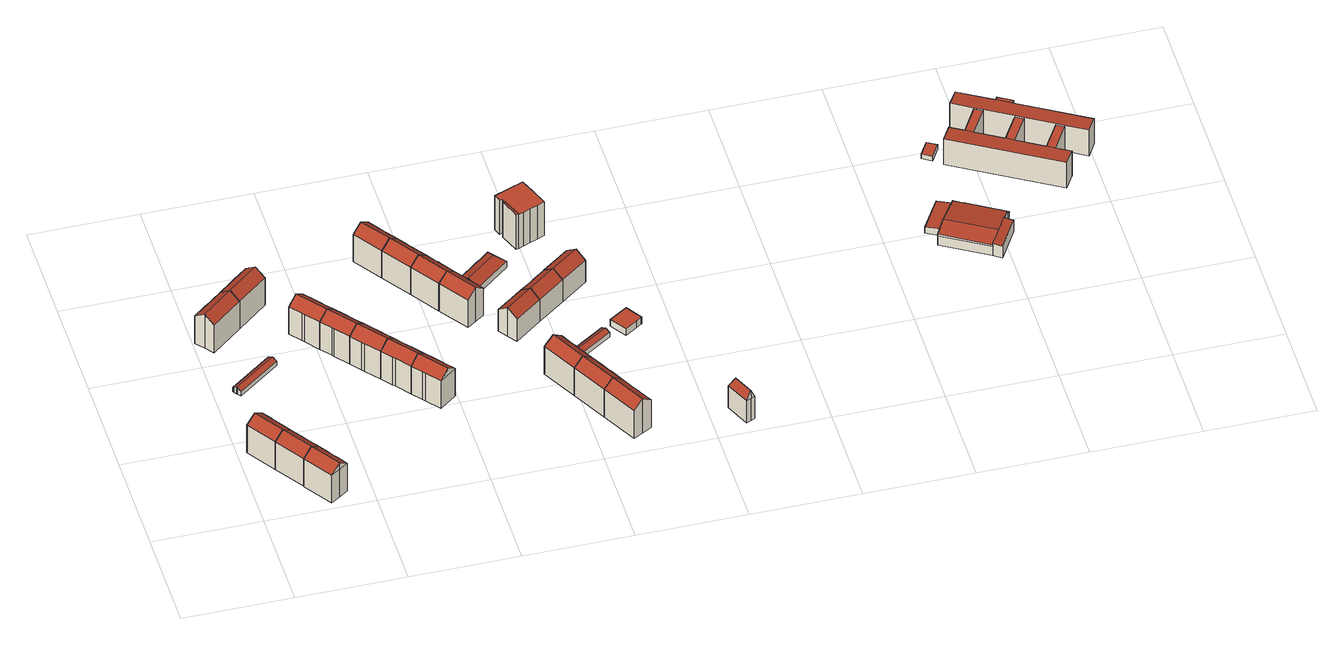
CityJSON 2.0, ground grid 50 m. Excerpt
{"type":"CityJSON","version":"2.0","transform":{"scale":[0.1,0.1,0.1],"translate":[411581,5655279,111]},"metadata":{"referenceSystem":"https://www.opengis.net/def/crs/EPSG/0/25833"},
"CityObjects":{
"building1":{"type":"Building","attributes":{"Dachtyp_tdc":"tdcFreeFormRoof","Gemeindeschluessel":14612000,"Dachneigung":36,"QualitaetDacherkennung":86,"Geometrietyp2DReferenz":"3000","measuredHeight":19.33,"function":"31001_9998","roofType":"5000"},"geometry":[{"type":"Solid","lod":"2","boundaries":[[[[0,1,2,3]],[[1,4,5,2]],[[4,6,7,5]],[[6,8,9,7]],[[8,10,11,9]],[[10,12,13,11]],[[12,14,15,13]],[[14,16,17,15]],[[16,18,19,17]],[[18,0,3,19]],[[18,16,20,21,1,0]],[[20,14,12,10,8,6,4,21]],[[4,1,21]],[[16,14,20]],[[3,2,5,7,9,11,13,15,17,19]]]],"semantics":{"surfaces":[{"type":"WallSurface"},{"type":"RoofSurface"},{"type":"GroundSurface"}],"values":[[0,0,0,0,0,0,0,0,0,0,1,1,0,0,2]]}}]},
"building2":{"type":"Building","attributes":{"Dachtyp_tdc":"tdcFreeFormRoof","Gemeindeschluessel":14612000,"Dachneigung":36.13,"QualitaetDacherkennung":87,"Geometrietyp2DReferenz":"3000","measuredHeight":19.36,"function":"31001_9998","roofType":"5000"},"geometry":[{"type":"Solid","lod":"2","boundaries":[[[[16,14,15,17]],[[14,22,23,15]],[[22,24,25,23]],[[24,26,27,25]],[[26,28,29,27]],[[28,30,31,29]],[[30,32,33,31]],[[32,34,35,33]],[[34,18,19,35]],[[18,16,17,19]],[[34,32,36,20,16,18]],[[30,28,26,24,22,14,20,36]],[[14,16,20]],[[32,30,36]],[[17,15,23,25,27,29,31,33,35,19]]]],"semantics":{"surfaces":[{"type":"WallSurface"},{"type":"RoofSurface"},{"type":"GroundSurface"}],"values":[[0,0,0,0,0,0,0,0,0,0,1,1,0,0,2]]}}]},
"building3":{"type":"Building","attributes":{"Dachtyp_tdc":"tdcFreeFormRoof","Gemeindeschluessel":14612000,"Dachneigung":36.34,"QualitaetDacherkennung":89,"Geometrietyp2DReferenz":"3000","measuredHeight":19.52,"function":"31001_9998","roofType":"5000"},"geometry":[{"type":"Solid","lod":"2","boundaries":[[[[37,38,39,40]],[[38,41,42,39]],[[41,43,44,42]],[[43,45,46,44]],[[45,47,48,46]],[[47,49,50,48]],[[49,51,52,50]],[[51,34,53,52]],[[34,54,55,53]],[[54,37,40,55]],[[51,56,57,36,32,34]],[[57,58,59,60,61,62,30,36]],[[54,32,36,30,37]],[[37,30,62,38]],[[38,62,61,41]],[[41,61,60,43]],[[43,60,59,45]],[[45,59,58,47]],[[47,58,57,56,49]],[[34,32,54]],[[49,56,51]],[[40,39,42,44,46,48,50,52,53,55]]]],"semantics":{"surfaces":[{"type":"WallSurface"},{"type":"RoofSurface"},{"type":"GroundSurface"}],"values":[[0,0,0,0,0,0,0,0,0,0,1,1,0,0,0,0,0,0,0,0,0,2]]}}]},
"building4":{"type":"Building","attributes":{"Dachtyp_tdc":"tdcGableRoof","Gemeindeschluessel":14612000,"Dachneigung":29.78,"QualitaetDacherkennung":57,"Geometrietyp2DReferenz":"3000","measuredHeight":3.6,"function":"31001_2463","roofType":"3100"},"geometry":[{"type":"Solid","lod":"2","boundaries":[[[[63,64,65,66]],[[64,67,68,65]],[[67,69,70,68]],[[69,71,72,70]],[[71,73,74,72]],[[73,75,76,74]],[[75,77,78,76]],[[77,79,80,78]],[[79,63,66,80]],[[75,73,71,69,67,64]],[[64,63,79,77,75]],[[66,65,68,70,72,74,76,78,80]]]],"semantics":{"surfaces":[{"type":"WallSurface"},{"type":"RoofSurface"},{"type":"GroundSurface"}],"values":[[0,0,0,0,0,0,0,0,0,1,1,2]]}}]},
"building5":{"type":"Building","attributes":{"Dachtyp_tdc":"tdcGableRoof","Gemeindeschluessel":14612000,"Dachneigung":36.02,"QualitaetDacherkennung":76,"Geometrietyp2DReferenz":"3000","measuredHeight":19.42,"function":"31001_9998","roofType":"3100"},"geometry":[{"type":"Solid","lod":"2","boundaries":[[[[81,82,83]],[[82,84,85,83]],[[84,86,87,85]],[[86,88,89,87]],[[88,90,91,89]],[[90,92,93,91]],[[92,94,95,93]],[[94,96,97,95]],[[96,98,97]],[[98,99,100,97]],[[99,101,102,100]],[[101,81,83,102]],[[98,96,94,92,90,88,86,84,82,81]],[[81,101,99,98]],[[83,85,87,89,91,93,95,97,100,102]]]],"semantics":{"surfaces":[{"type":"WallSurface"},{"type":"RoofSurface"},{"type":"GroundSurface"}],"values":[[0,0,0,0,0,0,0,0,0,0,0,0,1,1,2]]}}]},
"building6":{"type":"Building","attributes":{"Dachtyp_tdc":"tdcFreeFormRoof","Gemeindeschluessel":14612000,"Dachneigung":35.72,"QualitaetDacherkennung":72,"Geometrietyp2DReferenz":"3000","measuredHeight":19.37,"function":"31001_9998","roofType":"5000"},"geometry":[{"type":"Solid","lod":"2","boundaries":[[[[96,94,103,104]],[[94,105,106,103]],[[105,107,108,106]],[[107,109,110,108]],[[109,111,112,110]],[[111,113,114,112]],[[113,115,116,114]],[[115,99,117,116]],[[99,96,104,117]],[[118,113,111,109,107,105,94,96,98]],[[99,115,118,98]],[[115,113,118]],[[96,99,98]],[[104,103,106,108,110,112,114,116,117]]]],"semantics":{"surfaces":[{"type":"WallSurface"},{"type":"RoofSurface"},{"type":"GroundSurface"}],"values":[[0,0,0,0,0,0,0,0,0,1,1,0,0,2]]}}]},
"building7":{"type":"Building","attributes":{"Dachtyp_tdc":"tdcFreeFormRoof","Gemeindeschluessel":14612000,"Dachneigung":36.18,"QualitaetDacherkennung":69,"Geometrietyp2DReferenz":"3000","measuredHeight":19.44,"function":"31001_9998","roofType":"5000"},"geometry":[{"type":"Solid","lod":"2","boundaries":[[[[119,120,121,122]],[[122,121,123,124]],[[124,123,125,126]],[[126,125,127,128]],[[128,127,129,130,131]],[[132,133,134]],[[131,130,135]],[[136,137,138,139,140,141,142,143,144,145,146,147]],[[148,149,137,136]],[[149,132,138,137]],[[132,134,139,138]],[[134,150,140,139]],[[150,119,141,140]],[[119,122,142,141]],[[122,124,143,142]],[[124,126,144,143]],[[126,128,145,144]],[[128,131,146,145]],[[131,135,147,146]],[[135,148,136,147]],[[148,135,130,129,151,133,132,149]],[[127,125,123,121,120,152,151,129]],[[134,133,151,152,150]],[[150,152,120,119]]]],"semantics":{"surfaces":[{"type":"WallSurface"},{"type":"GroundSurface"},{"type":"RoofSurface"}],"values":[[0,0,0,0,0,0,0,1,0,0,0,0,0,0,0,0,0,0,0,0,2,2,0,0]]}}]},
"building8":{"type":"Building","attributes":{"Dachtyp_tdc":"tdcFreeFormRoof","Gemeindeschluessel":14612000,"Dachneigung":36,"QualitaetDacherkennung":73,"Geometrietyp2DReferenz":"3000","measuredHeight":19.43,"function":"31001_9998","roofType":"5000"},"geometry":[{"type":"Solid","lod":"2","boundaries":[[[[131,128,145,146]],[[128,153,154,145]],[[153,155,156,154]],[[155,157,158,156]],[[157,159,160,158]],[[159,161,162,160]],[[161,163,164,162]],[[163,165,166,164]],[[165,167,168,166]],[[167,169,170,168]],[[169,135,147,170]],[[135,131,146,147]],[[165,171,129,130,135,169,167]],[[159,157,155,153,128,129,171,172]],[[159,172,161]],[[161,172,171,163]],[[131,130,129,128]],[[135,130,131]],[[163,171,165]],[[146,145,154,156,158,160,162,164,166,168,170,147]]]],"semantics":{"surfaces":[{"type":"WallSurface"},{"type":"RoofSurface"},{"type":"GroundSurface"}],"values":[[0,0,0,0,0,0,0,0,0,0,0,0,1,1,0,0,0,0,0,2]]}}]},
"building9":{"type":"Building","attributes":{"Dachtyp_tdc":"tdcGableRoof","Gemeindeschluessel":14612000,"Dachneigung":36.25,"QualitaetDacherkennung":72,"Geometrietyp2DReferenz":"3000","measuredHeight":19.43,"function":"31001_9998","roofType":"3100"},"geometry":[{"type":"Solid","lod":"2","boundaries":[[[[173,174,175,176]],[[174,177,178,175]],[[177,179,180,178]],[[179,181,182,180]],[[181,183,184,182]],[[183,185,186,184]],[[185,187,188,186]],[[187,189,190,188]],[[171,165,191,189,187,185,183]],[[183,181,179,177,174,173,172,171]],[[176,175,178,180,182,184,186,188,190,192,166,164,162]],[[189,191,192,190]],[[191,165,166,192]],[[165,171,164,166]],[[171,172,162,164]],[[172,173,176,162]]]],"semantics":{"surfaces":[{"type":"WallSurface"},{"type":"RoofSurface"},{"type":"GroundSurface"}],"values":[[0,0,0,0,0,0,0,0,1,1,2,0,0,0,0,0]]}}]},
"building10":{"type":"Building","attributes":{"Dachtyp_tdc":"tdcFreeFormRoof","Gemeindeschluessel":14612000,"Dachneigung":36.31,"QualitaetDacherkennung":72,"Geometrietyp2DReferenz":"3000","measuredHeight":19.46,"function":"31001_9998","roofType":"5000"},"geometry":[{"type":"Solid","lod":"2","boundaries":[[[[187,185,193,194]],[[185,195,196,193]],[[195,197,198,196]],[[197,199,200,198]],[[199,201,202,200]],[[201,203,204,202]],[[203,205,206,204]],[[205,207,208,206]],[[207,209,210,208]],[[209,211,212,210]],[[211,213,214,212]],[[213,187,194,214]],[[207,205,203,201,199,197,195,183,215]],[[211,209,215,183,185,187,213]],[[209,207,215]],[[195,185,183]],[[194,193,196,198,200,202,204,206,208,210,212,214]]]],"semantics":{"surfaces":[{"type":"WallSurface"},{"type":"RoofSurface"},{"type":"GroundSurface"}],"values":[[0,0,0,0,0,0,0,0,0,0,0,0,1,1,0,0,2]]}}]},
"building11":{"type":"Building","attributes":{"Dachtyp_tdc":"tdcFreeFormRoof","Gemeindeschluessel":14612000,"Dachneigung":36.01,"QualitaetDacherkennung":71,"Geometrietyp2DReferenz":"3000","measuredHeight":19.47,"function":"31001_9998","roofType":"5000"},"geometry":[{"type":"Solid","lod":"2","boundaries":[[[[209,207,208,210]],[[207,216,206,208]],[[216,217,218,206]],[[217,219,220,218]],[[219,221,222,220]],[[221,223,224,222]],[[223,225,226,224]],[[227,228,229,230]],[[228,231,232,229]],[[231,209,210,232]],[[227,233,215,209,231,228]],[[233,225,223,221,219,217,216,207,215]],[[207,209,215]],[[227,225,233]],[[210,208,206,218,220,222,224,226,230,229,232]],[[225,227,230,226]]]],"semantics":{"surfaces":[{"type":"WallSurface"},{"type":"RoofSurface"},{"type":"GroundSurface"}],"values":[[0,0,0,0,0,0,0,0,0,0,1,1,0,0,2,0]]}}]},
"building12":{"type":"Building","attributes":{"Dachtyp_tdc":"tdcGableRoof","Gemeindeschluessel":14612000,"Dachneigung":36.92,"QualitaetDacherkennung":70,"Geometrietyp2DReferenz":"3000","measuredHeight":19.46,"function":"31001_9998","roofType":"3100"},"geometry":[{"type":"Solid","lod":"2","boundaries":[[[[234,235,236,237]],[[235,238,239,236]],[[238,240,241,239]],[[240,242,243,241]],[[242,244,245,243]],[[244,246,247,245]],[[246,248,249,247]],[[248,250,251,249]],[[250,252,253,251]],[[252,254,255,253]],[[254,256,257,255]],[[256,234,237,257]],[[252,250,248,246,244,242,240,238]],[[238,235,234,256,254,252]],[[237,236,239,241,243,245,247,249,251,253,255,257]]]],"semantics":{"surfaces":[{"type":"WallSurface"},{"type":"RoofSurface"},{"type":"GroundSurface"}],"values":[[0,0,0,0,0,0,0,0,0,0,0,0,1,1,2]]}}]},
"building13":{"type":"Building","attributes":{"Dachtyp_tdc":"tdcGableRoof","Gemeindeschluessel":14612000,"Dachneigung":36.73,"QualitaetDacherkennung":75,"Geometrietyp2DReferenz":"3000","measuredHeight":19.44,"function":"31001_9998","roofType":"3100"},"geometry":[{"type":"Solid","lod":"2","boundaries":[[[[258,259,260,261]],[[259,262,263,260]],[[262,264,265,263]],[[264,266,267,265]],[[266,268,269,267]],[[268,270,271,269]],[[270,256,257,271]],[[256,254,255,257]],[[254,252,253,255]],[[252,250,251,253]],[[250,272,273,251]],[[272,258,261,273]],[[252,254,256,270,268,266]],[[266,264,262,259,258,272,250,252]],[[261,260,263,265,267,269,271,257,255,253,251,273]]]],"semantics":{"surfaces":[{"type":"WallSurface"},{"type":"RoofSurface"},{"type":"GroundSurface"}],"values":[[0,0,0,0,0,0,0,0,0,0,0,0,1,1,2]]}}]},
"building14":{"type":"Building","attributes":{"Dachtyp_tdc":"tdcGableRoof","Gemeindeschluessel":14612000,"Dachneigung":36.7,"QualitaetDacherkennung":75,"Geometrietyp2DReferenz":"3000","measuredHeight":19.42,"function":"31001_9998","roofType":"3100"},"geometry":[{"type":"Solid","lod":"2","boundaries":[[[[270,268,269,271]],[[268,266,267,269]],[[266,264,265,267]],[[264,274,275,265]],[[274,276,277,275]],[[276,278,279,277]],[[278,280,281,279]],[[280,282,283,281]],[[282,284,285,283]],[[284,286,287,285]],[[286,288,289,287]],[[288,270,271,289]],[[284,282,280,278,276,274,264,266]],[[266,268,270,288,286,284]],[[271,269,267,265,275,277,279,281,283,285,287,289]]]],"semantics":{"surfaces":[{"type":"WallSurface"},{"type":"RoofSurface"},{"type":"GroundSurface"}],"values":[[0,0,0,0,0,0,0,0,0,0,0,0,1,1,2]]}}]},
"building15":{"type":"Building","attributes":{"Dachtyp_tdc":"tdcFreeFormRoof","Gemeindeschluessel":14612000,"Dachneigung":36.88,"QualitaetDacherkennung":72,"Geometrietyp2DReferenz":"3000","measuredHeight":19.43,"function":"31001_9998","roofType":"5000"},"geometry":[{"type":"Solid","lod":"2","boundaries":[[[[288,286,287,289]],[[286,282,283,287]],[[282,290,291,283]],[[290,292,293,291]],[[292,294,295,293]],[[294,296,297,295]],[[296,298,299,297]],[[298,300,301,299]],[[300,302,303,301]],[[302,288,289,303]],[[304,298,296,294,292,290,282,305]],[[302,300,304,305,286,288]],[[282,286,305]],[[300,298,304]],[[289,287,283,291,293,295,297,299,301,303]]]],"semantics":{"surfaces":[{"type":"WallSurface"},{"type":"RoofSurface"},{"type":"GroundSurface"}],"values":[[0,0,0,0,0,0,0,0,0,0,1,1,0,0,2]]}}]},
"building16":{"type":"Building","attributes":{"Gemeindeschluessel":14612000,"Dachtyp_tdc":"tdcGableRoof","Dachneigung":37.04,"QualitaetDacherkennung":69,"Geometrietyp2DReferenz":"3000","measuredHeight":19.61,"function":"31001_9998","roofType":"3100"},"geometry":[{"type":"Solid","lod":"2","boundaries":[[[[306,307,308,309]],[[307,310,311,308]],[[310,312,313,311]],[[312,314,315,313]],[[314,316,317,315]],[[316,318,319,317]],[[318,320,321,319]],[[320,322,323,321]],[[322,324,325,323]],[[324,326,327,325]],[[326,306,309,327]],[[324,322,320,318,316,314,312,310]],[[310,307,306,326,324]],[[309,308,311,313,315,317,319,321,323,325,327]]]],"semantics":{"surfaces":[{"type":"WallSurface"},{"type":"RoofSurface"},{"type":"GroundSurface"}],"values":[[0,0,0,0,0,0,0,0,0,0,0,1,1,2]]}}]},
"building17":{"type":"Building","attributes":{"Dachtyp_tdc":"tdcGableRoof","Gemeindeschluessel":14612000,"Dachneigung":37.19,"QualitaetDacherkennung":78,"Geometrietyp2DReferenz":"3000","measuredHeight":16.25,"function":"31001_9998","roofType":"3100"},"geometry":[{"type":"Solid","lod":"2","boundaries":[[[[328,329,330,331]],[[329,332,333,330]],[[332,334,335,333]],[[334,336,337,335]],[[336,338,339,337]],[[338,340,341,339]],[[340,342,343,341]],[[342,344,345,343]],[[344,346,347,345]],[[346,328,331,347]],[[344,342,340,338,336,334,332,329]],[[329,328,346,344]],[[331,330,333,335,337,339,341,343,345,347]]]],"semantics":{"surfaces":[{"type":"WallSurface"},{"type":"RoofSurface"},{"type":"GroundSurface"}],"values":[[0,0,0,0,0,0,0,0,0,0,1,1,2]]}}]},
"building18":{"type":"Building","attributes":{"Dachtyp_tdc":"tdcFreeFormRoof","Gemeindeschluessel":14612000,"Dachneigung":36.67,"QualitaetDacherkennung":87,"Geometrietyp2DReferenz":"3000","measuredHeight":19.54,"function":"31001_9998","roofType":"5000"},"geometry":[{"type":"Solid","lod":"2","boundaries":[[[[326,324,348,349]],[[324,322,350,348]],[[322,351,352,350]],[[351,353,354,352]],[[353,355,356,354]],[[355,357,358,356]],[[357,359,360,358]],[[359,361,362,360]],[[361,363,364,362]],[[363,326,349,364]],[[363,361,324,326]],[[359,357,355,353,351,322,324,361]],[[349,348,350,352,354,356,358,360,362,364]]]],"semantics":{"surfaces":[{"type":"WallSurface"},{"type":"RoofSurface"},{"type":"GroundSurface"}],"values":[[0,0,0,0,0,0,0,0,0,0,1,1,2]]}}]},
"building19":{"type":"Building","attributes":{"Dachtyp_tdc":"tdcFreeFormRoof","Gemeindeschluessel":14612000,"Dachneigung":29.65,"QualitaetDacherkennung":80,"Geometrietyp2DReferenz":"3000","measuredHeight":6.36,"function":"31001_9998","roofType":"5000"},"geometry":[{"type":"Solid","lod":"2","boundaries":[[[[365,366,367,368]],[[366,369,370,367]],[[369,371,372,370]],[[371,373,374,372]],[[373,375,376,374]],[[375,377,378,376]],[[377,365,368,378]],[[375,379,380]],[[380,379,373,371,369,366,365,381]],[[377,375,380,381]],[[375,373,379]],[[365,377,381]],[[368,367,370,372,374,376,378]]]],"semantics":{"surfaces":[{"type":"WallSurface"},{"type":"RoofSurface"},{"type":"GroundSurface"}],"values":[[0,0,0,0,0,0,0,1,1,1,0,0,2]]}}]},
"building20":{"type":"Building","attributes":{"Dachtyp_tdc":"tdcGableRoof","Gemeindeschluessel":14612000,"Dachneigung":36.66,"QualitaetDacherkennung":89,"Geometrietyp2DReferenz":"3000","measuredHeight":19.53,"function":"31001_9998","roofType":"3100"},"geometry":[{"type":"Solid","lod":"2","boundaries":[[[[382,383,384,385]],[[383,386,387,384]],[[386,388,389,387]],[[388,390,391,389]],[[390,392,393,391]],[[392,363,364,393]],[[363,394,362,364]],[[394,395,396,362]],[[395,359,360,396]],[[359,397,398,360]],[[397,382,385,398]],[[395,394,363,392,390]],[[390,388,386,383,382,397,359,395]],[[385,384,387,389,391,393,364,362,396,360,398]]]],"semantics":{"surfaces":[{"type":"WallSurface"},{"type":"RoofSurface"},{"type":"GroundSurface"}],"values":[[0,0,0,0,0,0,0,0,0,0,0,1,1,2]]}}]},
"building21":{"type":"Building","attributes":{"Dachtyp_tdc":"tdcGableRoof","Gemeindeschluessel":14612000,"Dachneigung":37.03,"QualitaetDacherkennung":80,"Geometrietyp2DReferenz":"3000","measuredHeight":16.24,"function":"31001_9998","roofType":"3100"},"geometry":[{"type":"Solid","lod":"2","boundaries":[[[[346,344,345,347]],[[344,342,343,345]],[[342,399,400,343]],[[399,401,402,400]],[[401,403,404,402]],[[403,405,406,404]],[[405,407,408,406]],[[407,409,410,408]],[[409,346,347,410]],[[407,405,403,401,399,342,344]],[[344,346,409,407]],[[347,345,343,400,402,404,406,408,410]]]],"semantics":{"surfaces":[{"type":"WallSurface"},{"type":"RoofSurface"},{"type":"GroundSurface"}],"values":[[0,0,0,0,0,0,0,0,0,1,1,2]]}}]},
"building22":{"type":"Building","attributes":{"Dachtyp_tdc":"tdcFreeFormRoof","Gemeindeschluessel":14612000,"Dachneigung":29.69,"QualitaetDacherkennung":84,"Geometrietyp2DReferenz":"3000","measuredHeight":3.71,"function":"31001_2463","roofType":"5000"},"geometry":[{"type":"Solid","lod":"2","boundaries":[[[[411,412,413,414]],[[412,415,416,413]],[[415,417,418,416]],[[417,419,420,418]],[[419,421,422,420]],[[421,411,414,422]],[[423,424,415,412]],[[421,419,417,424,423,411]],[[417,415,424]],[[412,411,423]],[[414,413,416,418,420,422]]]],"semantics":{"surfaces":[{"type":"WallSurface"},{"type":"RoofSurface"},{"type":"GroundSurface"}],"values":[[0,0,0,0,0,0,1,1,0,0,2]]}}]},
"building23":{"type":"Building","attributes":{"Dachtyp_tdc":"tdcFreeFormRoof","Gemeindeschluessel":14612000,"Dachneigung":36.34,"QualitaetDacherkennung":75,"Geometrietyp2DReferenz":"3000","measuredHeight":16.19,"function":"31001_9998","roofType":"5000"},"geometry":[{"type":"Solid","lod":"2","boundaries":[[[[425,426,427,406]],[[426,428,429,427]],[[428,430,431,429]],[[430,432,433,431]],[[432,434,435,433]],[[434,436,437,435]],[[436,409,410,437]],[[409,438,408,410]],[[438,425,406,408]],[[409,436,434,438]],[[434,432,430,428,426,425,438]],[[406,427,429,431,433,435,437,410,408]]]],"semantics":{"surfaces":[{"type":"WallSurface"},{"type":"RoofSurface"},{"type":"GroundSurface"}],"values":[[0,0,0,0,0,0,0,0,0,1,1,2]]}}]},
"building24":{"type":"Building","attributes":{"Gemeindeschluessel":14612000,"Geometrietyp2DReferenz":"3000","function":"31001_9998","roofType":"9999"},"children":["building24-1","building24-2"]},
"building24-1":{"type":"BuildingPart","attributes":{"Dachtyp_tdc":"tdcPolyFlatRoof","Dachneigung":0,"QualitaetDacherkennung":56,"Geometrietyp2DReferenz":"3000","measuredHeight":19.46,"roofType":"1000"},"parents":["building24"],"geometry":[{"type":"MultiSurface","lod":"2","boundaries":[[[439,440,441,442]],[[440,443,444,441]],[[443,445,446,444]],[[445,447,448,446]],[[447,449,450,448]],[[451,452,453,454]],[[452,455,456,453]],[[455,457,458,456]],[[457,459,460,458]],[[459,461,462,460]],[[461,439,442,462]],[[461,459,457,455,452,451,449,447,445,443,440,439]],[[442,441,444,446,448,450,454,453,456,458,460,462]]],"semantics":{"surfaces":[{"type":"WallSurface"},{"type":"RoofSurface"},{"type":"GroundSurface"}],"values":[0,0,0,0,0,0,0,0,0,0,0,1,2]}}]},
"building24-2":{"type":"BuildingPart","attributes":{"Dachtyp_tdc":"tdcPolyFlatRoof","Dachneigung":6.85,"QualitaetDacherkennung":40,"Geometrietyp2DReferenz":"3000","measuredHeight":19.94,"roofType":"2100"},"parents":["building24"],"geometry":[{"type":"MultiSurface","lod":"2","boundaries":[[[463,464,451,454,465]],[[466,467,468,450,449]],[[467,463,465,468]],[[467,466,464,463]],[[465,454,450,468]]],"semantics":{"surfaces":[{"type":"WallSurface"},{"type":"RoofSurface"},{"type":"GroundSurface"}],"values":[0,0,0,1,2]}}]},
"building25":{"type":"Building","attributes":{"Dachtyp_tdc":"tdcPolyFlatRoof","Gemeindeschluessel":14612000,"Dachneigung":0,"QualitaetDacherkennung":83,"Geometrietyp2DReferenz":"3000","measuredHeight":3.76,"function":"31001_9998","roofType":"1000"},"geometry":[{"type":"Solid","lod":"2","boundaries":[[[[469,470,471,472]],[[470,473,474,471]],[[473,475,476,474]],[[475,477,478,476]],[[477,479,480,478]],[[479,469,472,480]],[[479,477,475,473,470,469]],[[472,471,474,476,478,480]]]],"semantics":{"surfaces":[{"type":"WallSurface"},{"type":"RoofSurface"},{"type":"GroundSurface"}],"values":[[0,0,0,0,0,0,1,2]]}}]},
"building26":{"type":"Building","attributes":{"Dachtyp_tdc":"tdcFreeFormRoof","Gemeindeschluessel":14612000,"Dachneigung":64.52,"QualitaetDacherkennung":3,"Geometrietyp2DReferenz":"3000","measuredHeight":17.28,"function":"31001_9998","roofType":"5000"},"geometry":[{"type":"Solid","lod":"2","boundaries":[[[[481,482,483,484]],[[482,485,486,483]],[[485,487,488,486]],[[487,489,490,488]],[[489,491,492,490]],[[491,481,484,492]],[[489,493,491]],[[493,489,487]],[[494,493,487,485]],[[482,494,485]],[[494,482,481]],[[493,494,481,491]],[[484,483,486,488,490,492]]]],"semantics":{"surfaces":[{"type":"WallSurface"},{"type":"RoofSurface"},{"type":"GroundSurface"}],"values":[[0,0,0,0,0,0,0,0,1,1,1,1,2]]}}]},
"building27":{"type":"Building","attributes":{"Gemeindeschluessel":14612000,"Geometrietyp2DReferenz":"3000","function":"31001_3211","roofType":"9999"},"children":["building27-1","building27-2","building27-3","building27-4"]},
"building27-1":{"type":"BuildingPart","attributes":{"Dachtyp_tdc":"tdcGableRoof","Dachneigung":10.31,"QualitaetDacherkennung":40,"Geometrietyp2DReferenz":"3000","measuredHeight":7.85,"roofType":"3100"},"parents":["building27"],"geometry":[{"type":"MultiSurface","lod":"2","boundaries":[[[495,496,497,498,499]],[[500,501,502,503]],[[501,504,505,506,502]],[[507,508,509,510,511,512]],[[508,507,513,514,515,516,495]],[[517,518,514,513,519,520]],[[500,517,520,501]],[[501,520,519,504]],[[504,519,513,507]],[[495,516,496]],[[510,498,497,503,502,506,511]]],"semantics":{"surfaces":[{"type":"WallSurface"},{"type":"RoofSurface"},{"type":"GroundSurface"}],"values":[0,0,0,0,1,1,0,0,0,0,2]}}]},
"building27-2":{"type":"BuildingPart","attributes":{"Dachtyp_tdc":"tdcPolyFlatRoof","Dachneigung":5.52,"QualitaetDacherkennung":63,"Geometrietyp2DReferenz":"3000","measuredHeight":3.39,"roofType":"2100"},"parents":["building27"],"geometry":[{"type":"MultiSurface","lod":"2","boundaries":[[[521,499,498,522]],[[509,523,524,510]],[[523,521,522,524]],[[523,509,499,521]],[[522,498,510,524]]],"semantics":{"surfaces":[{"type":"WallSurface"},{"type":"RoofSurface"},{"type":"GroundSurface"}],"values":[0,0,0,1,2]}}]},
"building27-3":{"type":"BuildingPart","attributes":{"Dachtyp_tdc":"tdcPolyFlatRoof","Dachneigung":4.82,"QualitaetDacherkennung":73,"Geometrietyp2DReferenz":"3000","measuredHeight":3.87,"roofType":"2100"},"parents":["building27"],"geometry":[{"type":"MultiSurface","lod":"2","boundaries":[[[525,512,511,526]],[[505,527,528,506]],[[527,525,526,528]],[[527,505,512,525]],[[526,511,506,528]]],"semantics":{"surfaces":[{"type":"WallSurface"},{"type":"RoofSurface"},{"type":"GroundSurface"}],"values":[0,0,0,1,2]}}]},
"building27-4":{"type":"BuildingPart","attributes":{"Dachtyp_tdc":"tdcPolyFlatRoof","Dachneigung":5.83,"QualitaetDacherkennung":59,"Geometrietyp2DReferenz":"3000","measuredHeight":7.08,"roofType":"2100"},"parents":["building27"],"geometry":[{"type":"MultiSurface","lod":"2","boundaries":[[[529,530,517,500,503,531]],[[532,533,534,497,496,516]],[[533,529,531,534]],[[533,532,515,518,530,529]],[[531,503,497,534]]],"semantics":{"surfaces":[{"type":"WallSurface"},{"type":"RoofSurface"},{"type":"GroundSurface"}],"values":[0,0,0,1,2]}}]},
"building28":{"type":"Building","attributes":{"Dachtyp_tdc":"tdcPolyFlatRoof","Gemeindeschluessel":14612000,"Dachneigung":0,"QualitaetDacherkennung":87,"Geometrietyp2DReferenz":"3000","measuredHeight":2.63,"function":"31001_9998","roofType":"1000"},"geometry":[{"type":"Solid","lod":"2","boundaries":[[[[535,536,537,538]],[[536,539,540,537]],[[539,541,542,540]],[[541,535,538,542]],[[541,539,536,535]],[[538,537,540,542]]]],"semantics":{"surfaces":[{"type":"WallSurface"},{"type":"RoofSurface"},{"type":"GroundSurface"}],"values":[[0,0,0,0,1,2]]}}]},
"building29":{"type":"Building","attributes":{"name":"Erich Kästner Schule Dresden","Gemeindeschluessel":14612000,"Geometrietyp2DReferenz":"3000","function":"31001_3021","roofType":"9999"},"children":["building29-1","building29-2","building29-3","building29-4","building29-5","building29-6","building29-7"]},
"building29-1":{"type":"BuildingPart","attributes":{"Dachtyp_tdc":"tdcPolyFlatRoof","Dachneigung":5.37,"QualitaetDacherkennung":47,"Geometrietyp2DReferenz":"3000","measuredHeight":14.19,"roofType":"2100"},"parents":["building29"],"geometry":[{"type":"MultiSurface","lod":"2","boundaries":[[[543,544,545,546]],[[547,548,549,550]],[[548,551,552,553,549]],[[554,543,546,555,556]],[[554,551,548,547,544,543]],[[546,545,550,549,553,555]]],"semantics":{"surfaces":[{"type":"WallSurface"},{"type":"RoofSurface"},{"type":"GroundSurface"}],"values":[0,0,0,0,1,2]}}]},
"building29-2":{"type":"BuildingPart","attributes":{"Dachtyp_tdc":"tdcPolyFlatRoof","Dachneigung":0,"QualitaetDacherkennung":74,"Geometrietyp2DReferenz":"3000","measuredHeight":13.95,"roofType":"1000"},"parents":["building29"],"geometry":[{"type":"MultiSurface","lod":"2","boundaries":[[[557,558,559,560]],[[561,562,563,564]],[[562,561,558,557]],[[560,559,564,563]]],"semantics":{"surfaces":[{"type":"WallSurface"},{"type":"RoofSurface"},{"type":"GroundSurface"}],"values":[0,0,1,2]}}]},
"building29-3":{"type":"BuildingPart","attributes":{"Dachtyp_tdc":"tdcPolyFlatRoof","Dachneigung":0,"QualitaetDacherkennung":73,"Geometrietyp2DReferenz":"3000","measuredHeight":13.93,"roofType":"1000"},"parents":["building29"],"geometry":[{"type":"MultiSurface","lod":"2","boundaries":[[[565,566,567,568]],[[569,570,571,572]],[[569,566,565,570]],[[571,568,567,572]]],"semantics":{"surfaces":[{"type":"WallSurface"},{"type":"RoofSurface"},{"type":"GroundSurface"}],"values":[0,0,1,2]}}]},
"building29-4":{"type":"BuildingPart","attributes":{"Dachtyp_tdc":"tdcPolyFlatRoof","Dachneigung":2.65,"QualitaetDacherkennung":67,"Geometrietyp2DReferenz":"3000","measuredHeight":14.69,"roofType":"2100"},"parents":["building29"],"geometry":[{"type":"MultiSurface","lod":"2","boundaries":[[[573,574,575,576]],[[574,577,565,568,575]],[[578,579,580,581,571,570]],[[582,583,561,564,584,585]],[[586,587,588,559,558]],[[587,589,590,588]],[[589,591,547,550,590]],[[592,573,576,545,544]],[[592,591,589,587,586,583,582,579,578,577,574,573]],[[576,575,568,571,581,584,564,559,588,590,550,545]]],"semantics":{"surfaces":[{"type":"WallSurface"},{"type":"RoofSurface"},{"type":"GroundSurface"}],"values":[0,0,0,0,0,0,0,0,1,2]}}]},
"building29-5":{"type":"BuildingPart","attributes":{"Dachtyp_tdc":"tdcPolyFlatRoof","Dachneigung":0,"QualitaetDacherkennung":72,"Geometrietyp2DReferenz":"3000","measuredHeight":13.94,"roofType":"1000"},"parents":["building29"],"geometry":[{"type":"MultiSurface","lod":"2","boundaries":[[[580,593,594,581]],[[595,585,584,596]],[[585,595,593,580]],[[581,594,596,584]]],"semantics":{"surfaces":[{"type":"WallSurface"},{"type":"RoofSurface"},{"type":"GroundSurface"}],"values":[0,0,1,2]}}]},
"building29-6":{"type":"BuildingPart","attributes":{"Dachtyp_tdc":"tdcPolyFlatRoof","Dachneigung":2.76,"QualitaetDacherkennung":67,"Geometrietyp2DReferenz":"3000","measuredHeight":14.68,"roofType":"2100"},"parents":["building29"],"geometry":[{"type":"MultiSurface","lod":"2","boundaries":[[[597,598,599,600]],[[598,601,602,599]],[[601,603,557,560,602]],[[604,605,595,596,563,562]],[[606,594,593]],[[606,607,569,572,594]],[[608,609,610,567,566]],[[609,597,600,610]],[[609,608,607,606,605,604,603,601,598,597]],[[600,599,602,560,563,596,594,572,567,610]]],"semantics":{"surfaces":[{"type":"WallSurface"},{"type":"RoofSurface"},{"type":"GroundSurface"}],"values":[0,0,0,0,0,0,0,0,1,2]}}]},
"building29-7":{"type":"BuildingPart","attributes":{"Dachtyp_tdc":"tdcPolyFlatRoof","Dachneigung":0,"QualitaetDacherkennung":32,"Geometrietyp2DReferenz":"3000","measuredHeight":6.21,"roofType":"1000"},"parents":["building29"],"geometry":[{"type":"MultiSurface","lod":"2","boundaries":[[[552,611,612,553]],[[611,613,614,612]],[[613,556,555,614]],[[556,613,611,552]],[[553,612,614,555]]],"semantics":{"surfaces":[{"type":"WallSurface"},{"type":"RoofSurface"},{"type":"GroundSurface"}],"values":[0,0,0,1,2]}}]}
},
"vertices":[
[35,402,188],[76,429,224],[76,429,31],[35,402,31],[118,457,189],[118,457,31],[145,417,189],[145,417,31],[154,404,189],[154,404,31],[168,382,189],[168,382,31],[176,370,189],[176,370,31],[206,325,189],[206,325,31],[165,297,224],[165,297,31],[123,269,188],[123,269,31],[165,297,225],[77,430,225],
[234,283,189],[234,283,31],[242,271,189],[242,271,31],[256,249,189],[256,249,31],[265,236,189],[265,236,31],[296,191,189],[296,191,31],[254,163,224],[254,163,31],[212,135,188],[212,135,31],[255,163,225],
[296,191,188],[322,152,188],[322,152,30],[296,191,30],[331,138,188],[331,138,30],[345,117,188],[345,117,30],[353,105,188],[353,105,30],[384,58,188],[384,58,30],[342,30,188],[342,30,30],[301,3,188],[301,3,30],[212,135,30],[254,163,188],[254,163,30],[342,30,224],[343,31,225],[384,58,189],[353,105,189],[345,117,189],[331,138,189],[322,152,189],
[92,770,66],[91,771,66],[91,771,30],[92,770,30],[83,782,58],[83,782,30],[78,789,53],[78,789,30],[274,935,53],[274,935,30],[287,918,65],[287,918,30],[288,917,66],[288,917,30],[301,899,53],[301,899,30],[105,753,53],[105,753,30],
[35,1088,221],[35,1088,220],[35,1088,26],[3,1127,184],[3,1127,26],[62,1175,184],[62,1175,26],[73,1184,184],[73,1184,26],[92,1199,184],[92,1199,26],[104,1209,184],[104,1209,26],[146,1243,184],[146,1243,26],[178,1204,220],[178,1204,26],[178,1204,221],[210,1165,184],[210,1165,26],[66,1049,184],[66,1049,26],
[146,1243,27],[178,1204,27],[205,1291,184],[205,1291,27],[234,1315,184],[234,1315,27],[246,1324,184],[246,1324,27],[290,1360,184],[290,1360,27],[321,1321,220],[321,1321,27],[353,1281,184],[353,1281,27],[210,1165,27],[321,1320,221],
[515,1094,187],[515,1094,188],[524,1083,188],[524,1083,187],[541,1063,188],[541,1063,187],[550,1051,188],[550,1051,187],[582,1012,188],[582,1012,187],[543,981,224],[542,980,223],[542,980,187],[402,1075,187],[440,1106,223],[440,1106,187],[504,949,187],[453,1012,30],[446,1021,30],[402,1075,30],[440,1106,30],[480,1138,30],[515,1094,30],[524,1083,30],[541,1063,30],[550,1051,30],[582,1012,30],[542,980,30],[504,949,30],[453,1012,187],[446,1021,187],[480,1138,187],[441,1107,224],[480,1138,188],
[614,973,187],[614,973,30],[623,961,187],[623,961,30],[639,942,187],[639,942,30],[648,930,187],[648,930,30],[681,890,187],[681,890,30],[642,859,187],[642,859,30],[603,827,187],[603,827,30],[552,890,187],[552,890,30],[545,899,187],[545,899,30],[642,859,224],[681,890,188],
[715,848,188],[725,835,188],[725,835,30],[715,848,30],[739,818,188],[739,818,30],[750,805,187],[750,805,30],[782,765,188],[782,765,30],[744,733,224],[744,733,30],[743,733,224],[743,733,30],[705,702,187],[705,702,30],[653,765,187],[653,765,30],[643,777,187],[643,777,30],
[743,733,29],[705,702,29],[782,765,187],[782,765,29],[813,726,187],[813,726,29],[824,713,187],[824,713,29],[839,694,187],[839,694,29],[850,681,187],[850,681,29],[882,640,187],[882,640,29],[844,610,224],[844,610,29],[805,578,187],[805,578,29],[755,641,188],[755,641,29],[744,653,187],[744,653,29],[844,609,224],
[882,640,188],[914,602,188],[914,602,29],[924,589,188],[924,589,29],[939,570,187],[939,570,29],[948,559,187],[948,559,29],[982,517,187],[982,517,29],[904,455,187],[853,517,187],[853,517,29],[904,455,29],[843,530,187],[843,530,29],[943,486,224],
[785,1445,185],[826,1473,222],[826,1473,29],[785,1445,29],[827,1474,223],[827,1474,29],[868,1502,186],[868,1502,29],[900,1456,186],[900,1456,29],[907,1445,186],[907,1445,29],[921,1425,186],[921,1425,29],[927,1416,186],[927,1416,29],[959,1370,186],[959,1370,29],[918,1342,223],[918,1342,29],[917,1341,222],[917,1341,29],[876,1313,185],[876,1313,29],
[995,1317,186],[1008,1298,186],[1008,1298,29],[995,1317,29],[1015,1288,186],[1015,1288,29],[1050,1238,186],[1050,1238,29],[1009,1210,223],[1009,1210,29],[1008,1209,222],[1008,1209,29],[967,1181,185],[967,1181,29],[989,1326,186],[989,1326,29],
[1080,1193,186],[1080,1193,29],[1086,1185,186],[1086,1185,29],[1100,1165,186],[1100,1165,29],[1107,1154,186],[1107,1154,29],[1139,1108,186],[1139,1108,29],[1099,1080,223],[1099,1080,29],[1097,1079,222],[1097,1079,29],[1056,1051,185],[1056,1051,29],
[1170,1063,186],[1170,1063,29],[1177,1053,186],[1177,1053,29],[1190,1033,186],[1190,1033,29],[1198,1023,186],[1198,1023,29],[1231,974,186],[1231,974,29],[1189,946,222],[1189,946,29],[1148,917,185],[1148,917,29],[1190,946,223],[1098,1080,223],
[1384,549,188],[1428,572,225],[1428,572,29],[1384,549,29],[1429,572,225],[1429,572,29],[1472,596,188],[1472,596,29],[1503,538,188],[1503,538,29],[1513,520,188],[1513,520,29],[1523,501,188],[1523,501,29],[1527,493,188],[1527,493,29],[1559,433,188],[1559,433,29],[1515,410,225],[1515,410,29],[1471,386,188],[1471,386,29],
[1327,782,151],[1296,823,189],[1296,823,26],[1327,782,26],[1296,824,189],[1296,824,26],[1266,865,150],[1266,865,26],[1304,893,150],[1304,893,26],[1322,907,150],[1322,907,26],[1341,921,150],[1341,921,26],[1392,959,150],[1392,959,26],[1423,918,189],[1423,918,26],[1453,877,151],[1453,877,26],
[1515,410,30],[1471,386,30],[1559,433,30],[1592,371,188],[1592,371,30],[1600,356,188],[1600,356,30],[1612,335,188],[1612,335,30],[1617,325,188],[1617,325,30],[1647,270,188],[1647,270,30],[1602,246,225],[1602,246,30],[1558,223,188],[1558,223,30],
[1183,1190,63],[1246,1239,63],[1246,1239,28],[1183,1190,28],[1276,1263,63],[1276,1263,28],[1307,1287,63],[1307,1287,28],[1344,1317,63],[1344,1317,28],[1406,1238,63],[1406,1238,28],[1246,1111,63],[1246,1111,28],[1344,1316,63],[1352,1259,92],[1215,1150,92],
[1685,198,188],[1697,176,188],[1697,176,30],[1685,198,30],[1701,168,188],[1701,168,30],[1734,106,188],[1734,106,30],[1690,83,225],[1690,83,30],[1646,59,187],[1646,59,30],[1602,246,224],[1603,247,225],[1603,247,30],[1676,214,188],[1676,214,30],
[1428,985,150],[1428,985,26],[1448,1000,150],[1448,1000,26],[1466,1014,150],[1466,1014,26],[1518,1053,150],[1518,1053,26],[1549,1012,189],[1549,1012,26],[1579,971,151],[1579,971,26],
[1547,620,66],[1534,641,54],[1534,641,29],[1547,620,29],[1689,741,54],[1689,741,29],[1701,721,66],[1701,721,29],[1713,703,54],[1713,703,29],[1559,602,54],[1559,602,29],[1547,622,67],[1701,722,67],
[1518,1053,151],[1553,1079,151],[1553,1079,26],[1572,1094,151],[1572,1094,26],[1588,1105,151],[1588,1105,26],[1644,1147,151],[1644,1147,26],[1675,1106,188],[1675,1106,26],[1705,1065,151],[1705,1065,26],[1549,1012,188],
[1584,1476,218],[1614,1396,218],[1614,1396,23],[1584,1476,23],[1580,1383,218],[1580,1383,23],[1545,1369,218],[1545,1369,23],[1511,1356,218],[1511,1356,23],[1488,1347,218],[1488,1347,23],[1452,1440,218],[1445,1458,218],[1445,1458,23],[1452,1440,23],[1433,1454,218],[1433,1454,23],[1420,1489,218],[1420,1489,23],[1558,1542,218],[1558,1542,23],[1570,1511,218],[1570,1511,23],
[1441,1435,223],[1452,1440,221],[1441,1435,23],[1488,1347,221],[1476,1343,223],[1476,1343,23],
[1838,731,64],[1783,695,64],[1783,695,26],[1838,731,26],[1735,771,64],[1735,771,26],[1818,825,64],[1818,825,26],[1867,750,64],[1867,750,26],[1864,748,64],[1864,748,26],
[2082,141,155],[2104,151,155],[2104,151,29],[2082,141,29],[2123,159,155],[2123,159,29],[2174,46,155],[2174,46,29],[2155,38,155],[2155,38,29],[2133,28,155],[2133,28,29],[2154,37,202],[2112,130,202],
[3534,957,90],[3503,906,90],[3503,906,38],[3534,957,38],[3534,957,72],[3415,760,90],[3207,886,90],[3207,886,38],[3415,760,38],[3238,937,90],[3238,937,77],[3238,937,38],[3327,1084,90],[3359,1064,90],[3359,1064,72],[3359,1064,38],[3327,1084,38],[3327,1084,77],[3250,957,116],[3458,831,116],[3480,867,109],[3503,906,100],[3415,760,101],[3436,795,109],[3238,937,112],[3207,886,101],
[3546,976,70],[3546,976,38],[3371,1082,70],[3371,1082,38],
[3263,1122,70],[3263,1122,38],[3174,975,70],[3174,975,38],
[3451,737,104],[3415,760,109],[3451,737,38],[3503,906,109],[3540,884,104],[3540,884,38],
[3283,1436,58],[3323,1502,58],[3323,1502,32],[3283,1436,32],[3367,1475,58],[3367,1475,32],[3327,1409,58],[3327,1409,32],
[3728,1573,140],[3718,1556,142],[3718,1556,0],[3728,1573,0],[3653,1595,142],[3664,1612,140],[3664,1612,0],[3653,1595,0],[3682,1601,140],[3682,1601,62],[3682,1601,0],[3712,1583,140],[3712,1583,0],[3712,1583,62],
[3476,1444,140],[3549,1564,140],[3549,1564,0],[3476,1444,0],[3585,1543,140],[3511,1422,140],[3511,1422,0],[3585,1543,0],
[3893,1356,139],[3820,1235,139],[3820,1235,0],[3893,1356,0],[3784,1256,139],[3858,1377,139],[3858,1377,0],[3784,1256,0],
[4026,1369,143],[3985,1300,147],[3985,1300,0],[4026,1369,0],[3893,1356,147],[3858,1377,147],[3739,1449,147],[3739,1449,139],[3739,1449,0],[3703,1471,147],[3585,1543,147],[3703,1471,0],[3703,1471,139],[3549,1564,147],[3459,1619,147],[3459,1619,0],[3500,1687,143],[3500,1687,0],[3653,1595,143],[3718,1556,143],
[3666,1328,139],[3666,1328,0],[3630,1350,139],[3630,1350,0],
[3840,1129,147],[3374,1410,147],[3374,1410,0],[3840,1129,0],[3416,1479,143],[3416,1479,0],[3476,1444,143],[3511,1422,143],[3630,1350,143],[3666,1328,143],[3784,1256,143],[3820,1235,143],[3882,1198,143],[3882,1198,0],
[3691,1615,62],[3691,1615,0],[3720,1597,62],[3720,1597,0]
]}
